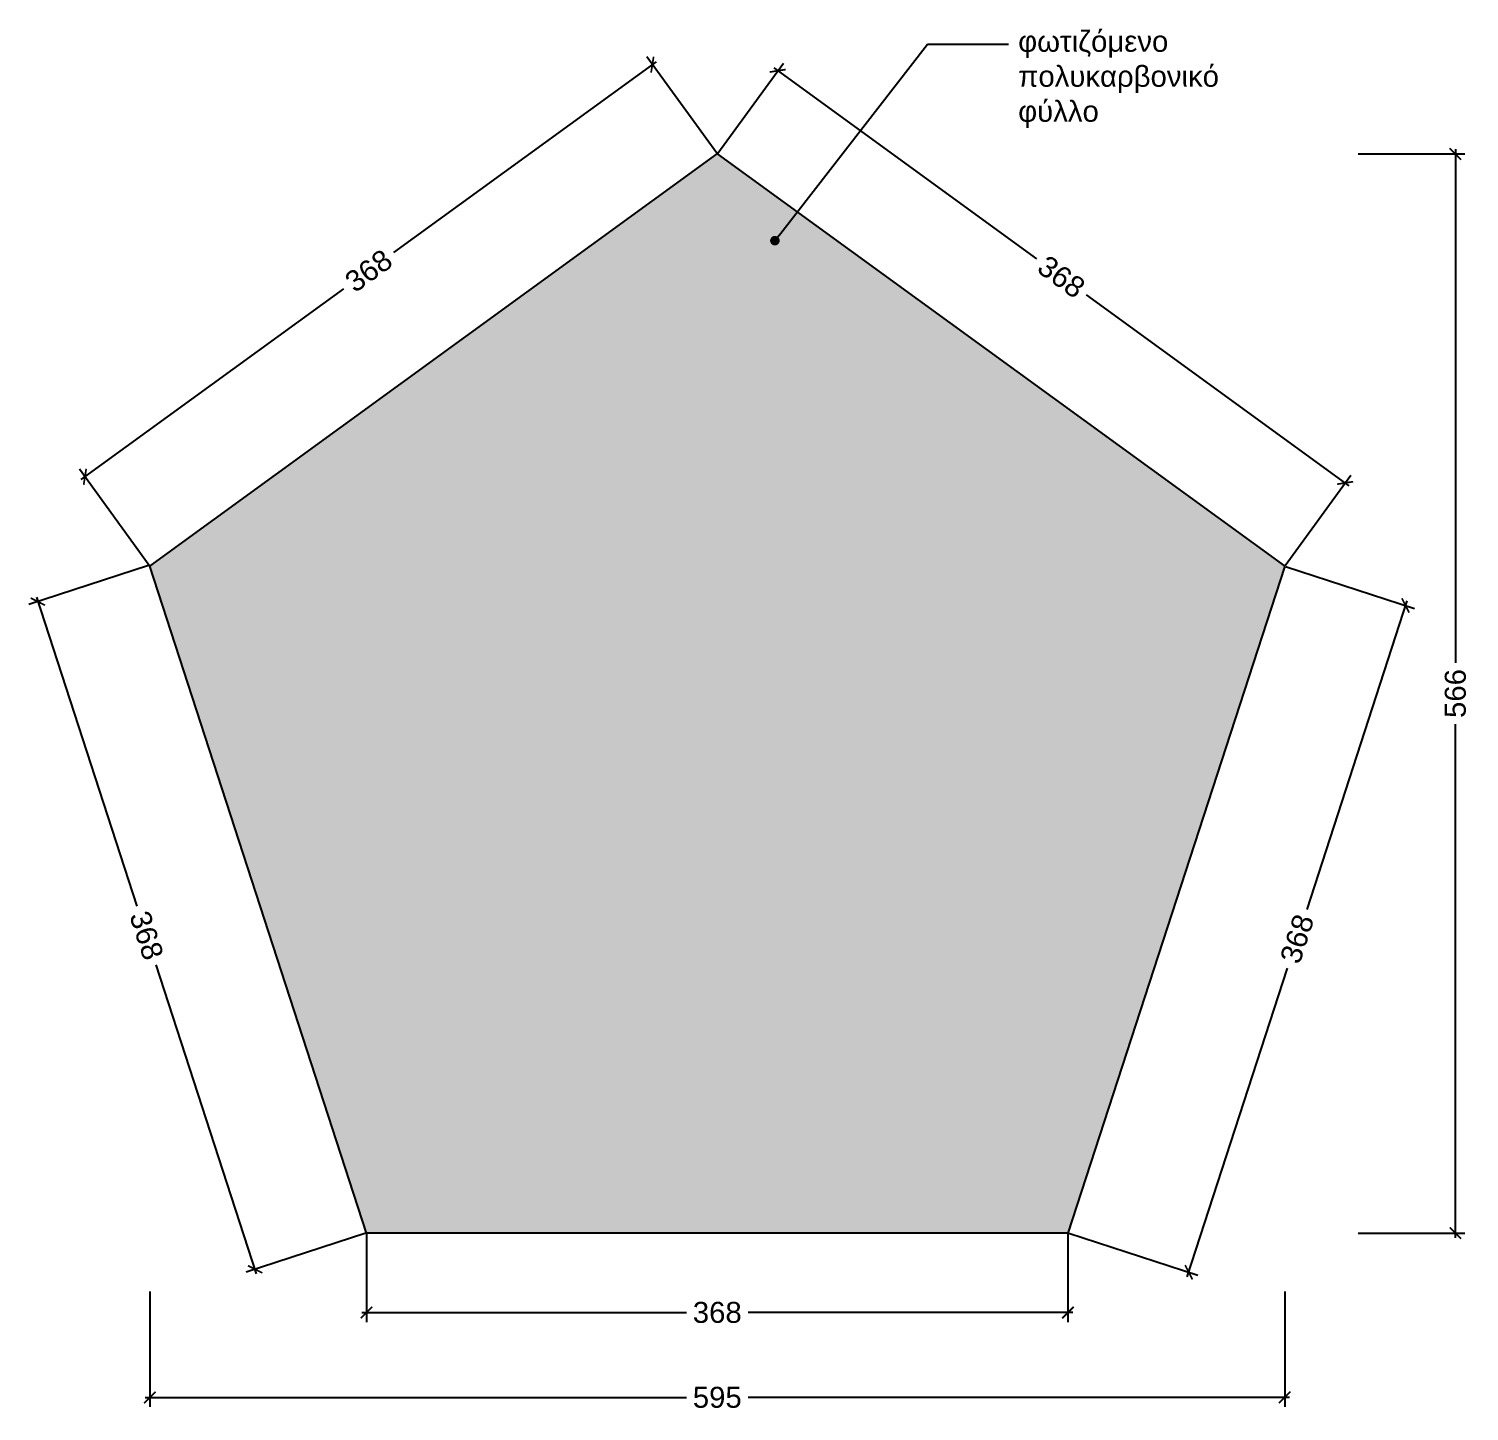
# Model space of a CAD drawing. Header units: millimetres. Extents: x 168.42 to 174.33, y 10.61 to 16.03.
# Drawn here: x 168.653 to 169.408, y 13.684 to 14.409 of the extents above; entities that cross this region are included whole.
import ezdxf
from ezdxf import colors
from ezdxf.entities.mleader import LeaderData, LeaderLine
from ezdxf.math import Vec2, Vec3

# ---------------------------------------------------------------- set-up
doc = ezdxf.new("R2010")
doc.units = ezdxf.units.MM
for name, color, linetype in [('A-DIM', 150, 'Continuous'), ('A-HATCH', 252, 'Continuous'), ('A-WALL LIGHT', 40, 'Continuous')]:
    doc.layers.add(name, color=color, linetype=linetype)
doc.styles.get("Standard").update_dxf_attribs({"font": 'arial.ttf'})
doc.dimstyles.new('1-5', dxfattribs={"dimscale": 0.05, "dimtxt": 0.22, "dimasz": 0.12, "dimexe": 0.1, "dimexo": 0.01, "dimgap": 0.08, "dimtad": 0, "dimdec": 0, "dimlfac": 1000, "dimzin": 0, "dimdsep": 46, "dimtxsty": 'Standard', "dimblk": 'ARCHTICK', "dimcen": 0.09, "dimdle": 0.05, "dimadec": 0, "dimazin": 0, "dimtfac": 1, "dimtdec": 0, "dimtofl": 0, "dimtmove": 1, "dimatfit": 3, "dimldrblk": 'DOT', "dimfxl": 1, "dimtolj": 1, "dimtzin": 0, "dimarcsym": 0})

# ---------------------------------------------------------------- blocks, each defined once
blk = doc.blocks.new('_ArchTick')
at = {"color": 0, "linetype": 'ByBlock', "const_width": 0.15}
blk.add_lwpolyline([(-0.5, -0.5), (0.5, 0.5)], dxfattribs=at)
blk = doc.blocks.new('*D36')
at = {"layer": 'A-DIM', "color": 0, "lineweight": -2, "transparency": 16777216}
for p, q in [((168.98154, 14.39136), (168.84389, 14.29135)), ((169.01325, 14.34347), (168.97658, 14.39394)), ((168.68008, 14.17234), (168.81774, 14.27235)), ((168.71583, 14.12738), (168.67916, 14.17785))]:
    blk.add_line(p, q, dxfattribs=at)
at = {"layer": 'Defpoints', "color": 0, "transparency": 16777216}
for p in [(168.97952, 14.3899), (169.01354, 14.34307), (168.71612, 14.12698)]:
    blk.add_point(p, dxfattribs=at)
at = {"layer": 'A-DIM', "color": 0, "lineweight": -2, "transparency": 16777216, "xscale": 0.006, "yscale": 0.006, "zscale": 0.006}
for p, rotation in [((168.97952, 14.3899), 36.00000000000117), ((168.6821, 14.17381), 216.0000000000011)]:
    blk.add_blockref('_ArchTick', p, dxfattribs=dict(at, rotation=rotation))
at = {"layer": 'A-DIM', "color": 0, "transparency": 16777216, "insert": (168.83081, 14.28185), "char_height": 0.011, "attachment_point": 5, "rotation": 36}
blk.add_mtext('\\A1;368', dxfattribs=at)
blk = doc.blocks.new('_Dot')
at = {"color": 0, "linetype": 'ByBlock', "lineweight": -2}
blk.add_line((-0.5, 0), (-1, 0), dxfattribs=at)
at = {"color": 0, "linetype": 'ByBlock', "const_width": 0.5}
blk.add_lwpolyline([(-0.25, 0, 1), (0.25, 0, 1)], format="xyb", close=True, dxfattribs=at)
blk = doc.blocks.new('*D37')
at = {"layer": 'A-DIM', "color": 0, "lineweight": -2, "transparency": 16777216}
for p, q in [((169.40046, 14.34557), (169.40046, 14.07635)), ((169.3495, 14.34307), (169.40546, 14.34307)), ((169.40046, 13.77484), (169.40046, 14.04406)), ((169.3495, 13.77734), (169.40546, 13.77734))]:
    blk.add_line(p, q, dxfattribs=at)
at = {"layer": 'Defpoints', "color": 0, "transparency": 16777216}
for p in [(169.349, 14.34307), (169.349, 13.77734), (169.40046, 13.77734)]:
    blk.add_point(p, dxfattribs=at)
at = {"layer": 'A-DIM', "color": 0, "lineweight": -2, "transparency": 16777216, "xscale": 0.006, "yscale": 0.006, "zscale": 0.006}
for p, rotation in [((169.40046, 14.34307), 90), ((169.40046, 13.77734), 270)]:
    blk.add_blockref('_ArchTick', p, dxfattribs=dict(at, rotation=rotation))
at = {"layer": 'A-DIM', "color": 0, "transparency": 16777216, "insert": (169.40046, 14.06021), "char_height": 0.011, "attachment_point": 5, "rotation": 90}
blk.add_mtext('\\A1;566', dxfattribs=at)
blk = doc.blocks.new('*D38')
at = {"layer": 'A-DIM', "color": 0, "lineweight": -2, "transparency": 16777216}
for p, q in [((169.01384, 14.34347), (169.04818, 14.39073)), ((169.04321, 14.38816), (169.18087, 14.28814)), ((169.34468, 14.16913), (169.20702, 14.26915)), ((169.31126, 14.12738), (169.3456, 14.17465))]:
    blk.add_line(p, q, dxfattribs=at)
at = {"layer": 'Defpoints', "color": 0, "transparency": 16777216}
for p in [(169.01354, 14.34307), (169.34266, 14.1706), (169.31096, 14.12698)]:
    blk.add_point(p, dxfattribs=at)
at = {"layer": 'A-DIM', "color": 0, "lineweight": -2, "transparency": 16777216, "xscale": 0.006, "yscale": 0.006, "zscale": 0.006}
for p, rotation in [((169.04524, 14.38669), 143.9999999999996), ((169.34266, 14.1706), 323.9999999999997)]:
    blk.add_blockref('_ArchTick', p, dxfattribs=dict(at, rotation=rotation))
at = {"layer": 'A-DIM', "color": 0, "transparency": 16777216, "insert": (169.19395, 14.27865), "char_height": 0.011, "attachment_point": 5, "rotation": 324}
blk.add_mtext('\\A1;368', dxfattribs=at)
blk = doc.blocks.new('*D39')
at = {"layer": 'A-DIM', "color": 0, "lineweight": -2, "transparency": 16777216}
for p, q in [((168.71612, 13.74665), (168.71612, 13.68616)), ((169.31096, 13.74665), (169.31096, 13.68616)), ((168.71362, 13.69116), (168.99735, 13.69116)), ((169.31346, 13.69116), (169.02974, 13.69116))]:
    blk.add_line(p, q, dxfattribs=at)
at = {"layer": 'Defpoints', "color": 0, "transparency": 16777216}
for p in [(168.71612, 13.74715), (169.31096, 13.74715), (169.31096, 13.69116)]:
    blk.add_point(p, dxfattribs=at)
at = {"layer": 'A-DIM', "color": 0, "lineweight": -2, "transparency": 16777216, "xscale": 0.006, "yscale": 0.006, "zscale": 0.006, "rotation": 180}
blk.add_blockref('_ArchTick', (168.71612, 13.69116), dxfattribs=at)
at = {"layer": 'A-DIM', "color": 0, "lineweight": -2, "transparency": 16777216, "xscale": 0.006, "yscale": 0.006, "zscale": 0.006}
blk.add_blockref('_ArchTick', (169.31096, 13.69116), dxfattribs=at)
at = {"layer": 'A-DIM', "color": 0, "transparency": 16777216, "insert": (169.01354, 13.69116), "char_height": 0.011, "attachment_point": 5}
blk.add_mtext('\\A1;595', dxfattribs=at)
blk = doc.blocks.new('*D40')
at = {"layer": 'A-DIM', "color": 0, "lineweight": -2, "transparency": 16777216}
for p, q in [((168.71536, 14.12723), (168.65267, 14.10683)), ((168.65665, 14.11076), (168.70937, 13.94872)), ((168.77209, 13.75596), (168.71937, 13.91799)), ((168.82925, 13.77719), (168.76657, 13.75679))]:
    blk.add_line(p, q, dxfattribs=at)
at = {"layer": 'Defpoints', "color": 0, "transparency": 16777216}
for p in [(168.71583, 14.12738), (168.82973, 13.77734), (168.77132, 13.75834)]:
    blk.add_point(p, dxfattribs=at)
at = {"layer": 'A-DIM', "color": 0, "lineweight": -2, "transparency": 16777216, "xscale": 0.006, "yscale": 0.006, "zscale": 0.006}
for p, rotation in [((168.65742, 14.10838), 108.0240492769206), ((168.77132, 13.75834), 288.0240492769206)]:
    blk.add_blockref('_ArchTick', p, dxfattribs=dict(at, rotation=rotation))
at = {"layer": 'A-DIM', "color": 0, "transparency": 16777216, "insert": (168.71437, 13.93336), "char_height": 0.011, "attachment_point": 5, "rotation": 288.02405}
blk.add_mtext('\\A1;368', dxfattribs=at)
blk = doc.blocks.new('*D41')
at = {"layer": 'A-DIM', "color": 0, "lineweight": -2, "transparency": 16777216}
for p, q in [((168.82973, 13.77684), (168.82973, 13.73068)), ((169.19736, 13.77684), (169.19736, 13.73068)), ((168.82723, 13.73568), (168.99738, 13.73568)), ((169.19986, 13.73568), (169.0297, 13.73568))]:
    blk.add_line(p, q, dxfattribs=at)
at = {"layer": 'Defpoints', "color": 0, "transparency": 16777216}
for p in [(168.82973, 13.77734), (169.19736, 13.77734), (169.19736, 13.73568)]:
    blk.add_point(p, dxfattribs=at)
at = {"layer": 'A-DIM', "color": 0, "lineweight": -2, "transparency": 16777216, "xscale": 0.006, "yscale": 0.006, "zscale": 0.006, "rotation": 180}
blk.add_blockref('_ArchTick', (168.82973, 13.73568), dxfattribs=at)
at = {"layer": 'A-DIM', "color": 0, "lineweight": -2, "transparency": 16777216, "xscale": 0.006, "yscale": 0.006, "zscale": 0.006}
blk.add_blockref('_ArchTick', (169.19736, 13.73568), dxfattribs=at)
at = {"layer": 'A-DIM', "color": 0, "transparency": 16777216, "insert": (169.01354, 13.73568), "char_height": 0.011, "attachment_point": 5}
blk.add_mtext('\\A1;368', dxfattribs=at)
blk = doc.blocks.new('*D42')
at = {"layer": 'A-DIM', "color": 0, "lineweight": -2, "transparency": 16777216}
for p, q in [((169.31144, 14.12683), (169.37905, 14.10486)), ((169.37507, 14.10878), (169.32249, 13.94695)), ((169.25992, 13.75439), (169.3125, 13.91622)), ((169.19784, 13.77719), (169.26545, 13.75522))]:
    blk.add_line(p, q, dxfattribs=at)
at = {"layer": 'Defpoints', "color": 0, "transparency": 16777216}
for p in [(169.31096, 14.12698), (169.37429, 14.1064), (169.19736, 13.77734)]:
    blk.add_point(p, dxfattribs=at)
at = {"layer": 'A-DIM', "color": 0, "lineweight": -2, "transparency": 16777216, "xscale": 0.006, "yscale": 0.006, "zscale": 0.006}
for p, rotation in [((169.37429, 14.1064), 72.00000000000219), ((169.26069, 13.75677), 252.0000000000022)]:
    blk.add_blockref('_ArchTick', p, dxfattribs=dict(at, rotation=rotation))
at = {"layer": 'A-DIM', "color": 0, "transparency": 16777216, "insert": (169.31749, 13.93158), "char_height": 0.011, "attachment_point": 5, "rotation": 72}
blk.add_mtext('\\A1;368', dxfattribs=at)

msp = doc.modelspace()

# ---------------------------------------------------------------- hatches: boundary and pattern name
at = {"layer": 'A-HATCH', "true_color": 0xff0000}
h = msp.add_hatch(color=1, dxfattribs=at)
h.dxf.hatch_style = 1
h.paths.add_polyline_path([(169.31096, 14.12698), (169.19736, 13.77734), (168.82973, 13.77734), (168.71612, 14.12698), (169.01354, 14.34307)])

# ---------------------------------------------------------------- linework, layer by layer
at = {"layer": 'A-WALL LIGHT'}
msp.add_lwpolyline([(169.31096, 14.12698), (169.19736, 13.77734), (168.82973, 13.77734), (168.71612, 14.12698), (169.01354, 14.34307)], close=True, dxfattribs=at)

# ---------------------------------------------------------------- dimensions: what is measured, and where the dimension line sits
at = {"layer": 'A-DIM'}
for p1, p2, distance, picture, middle in [((168.71612, 14.12698), (169.01354, 14.34307), 0.05788, '*D36', (168.83081, 14.28185)), ((169.01354, 14.34307), (169.31096, 14.12698), 0.05392, '*D38', (169.19395, 14.27865)), ((168.71583, 14.12738), (168.82973, 13.77734), -0.06142, '*D40', (168.71437, 13.93336)), ((169.19736, 13.77734), (169.31096, 14.12698), -0.06659, '*D42', (169.31749, 13.93158)), ((168.82973, 13.77734), (169.19736, 13.77734), -0.04166, '*D41', (169.01354, 13.73568))]:
    dim = msp.add_aligned_dim(p1=p1, p2=p2, distance=distance, dimstyle='1-5', dxfattribs=at)
    dim.commit()
    dim.dimension.update_dxf_attribs({"geometry": picture, "text_midpoint": middle})
dim = msp.add_linear_dim(base=(169.40046, 13.77734), p1=(169.349, 14.34307), p2=(169.349, 13.77734), angle=90, dimstyle='1-5', dxfattribs=at)
dim.commit()
dim.dimension.update_dxf_attribs({"geometry": '*D37', "text_midpoint": (169.40046, 14.06021)})
dim = msp.add_linear_dim(base=(169.31096, 13.69116), p1=(168.71612, 13.74715), p2=(169.31096, 13.74715), dimstyle='1-5', dxfattribs=at)
dim.commit()
dim.dimension.update_dxf_attribs({"geometry": '*D39', "text_midpoint": (169.01354, 13.69116)})

# ---------------------------------------------------------------- leaders
ml = msp.add_multileader_mtext('Standard')
ml.set_content('φωτιζόμενο πολυκαρβονικό φύλλο', color=256)
ml.set_leader_properties()
ml.set_arrow_properties(name='DOT')
ml.build(insert=Vec2(0, 0))
ml.multileader.update_dxf_attribs({"dogleg_length": 0.25, "arrow_head_size": 0.005, "scale": 0.05})
ctx = ml.context
ctx.base_point, ctx.scale, ctx.char_height, ctx.arrow_head_size, ctx.landing_gap_size, ctx.plane_origin = Vec3(169.16627, 14.40062), 0.05, 0.011, 0.005, 0.005, Vec3(169.04031, 14.3666)
notes = []
notes.append((ctx, [(0, (1, 1, 0), (169.12373, 14.40062), (1, 0), 0.04254, [(0, [(169.04375, 14.29762)], 0, [])])]))
ctx.mtext.insert, ctx.mtext.width, ctx.mtext.defined_height, ctx.mtext.flow_direction = Vec3(169.17127, 14.40765), 0.1871057, 0.05589, 5
for ctx, leaders in notes:
    for number, flags, end, landing, length, lines in leaders:
        leader = LeaderData()
        leader.index, (leader.has_last_leader_line, leader.has_dogleg_vector, leader.attachment_direction) = number, flags
        leader.last_leader_point, leader.dogleg_vector, leader.dogleg_length = Vec3(end), Vec3(landing), length
        for number, points, colour, breaks in lines:
            line = LeaderLine()
            line.index, line.vertices, line.color, line.breaks = number, Vec3.list(points), colors.encode_raw_color(colour), breaks
            leader.lines.append(line)
        ctx.leaders.append(leader)

doc.saveas('drawing.dxf')
